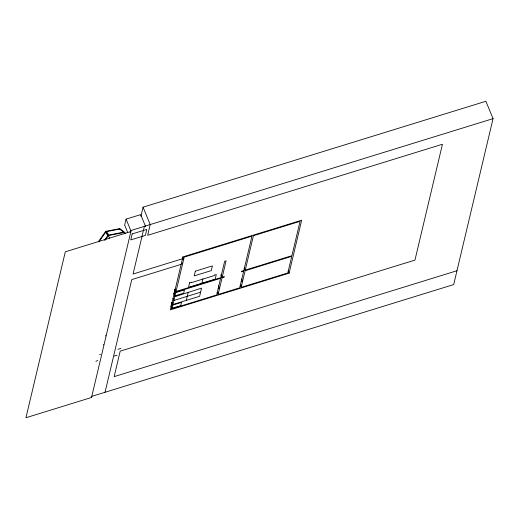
<?xml version="1.0" encoding="UTF-8"?>
<svg xmlns="http://www.w3.org/2000/svg" width="519" height="519" viewBox="0 0 519 519"><rect width="100%" height="100%" fill="white"/><g stroke="black" fill="none" stroke-linecap="round" stroke-linejoin="round"><path stroke-width="0.78" d="M145.56 226.459L140.681 214.613L126.078 219.122L124.657 225.11L127.706 232.512M130.133 232.22L130.509 230.644L493.05 118.65L485.881 101.263L143.056 207.172L140.896 216.267M130.885 231.558L65.303 251.819L25.95 417.737L91.532 397.476L130.885 231.558L130.509 230.644M105.026 392.28L131.755 279.598L181.144 264.34M144.379 226.362L133.078 274.006L182.467 258.754M175.889 292.126L220.607 278.314L216.663 294.941L171.951 308.753L175.889 292.126L174.669 289.154M218.11 294.494L222.054 277.866L224.169 277.211L224.318 276.569L222.21 277.224L226.102 260.791L224.656 261.239L220.757 277.665L176.045 291.483L184.2 257.106L251.962 236.171L243.813 270.548L241.698 271.197L241.543 271.846L243.658 271.19L239.713 287.818L218.11 294.494L217.195 292.262M186.366 300.073L188.144 292.567M201.839 283.29L202.903 278.8M245.104 270.743L291.756 256.334L287.811 272.962L241.16 287.37L245.104 270.743L244.19 268.518M245.26 270.101L253.415 235.723L300.06 221.315L291.912 255.692L245.26 270.101L244.339 267.869M289.109 273.156L301.662 220.225L182.902 256.905L170.349 309.843L289.109 273.156L288.188 270.931M493.05 118.65L453.697 284.568L91.921 396.328M98.571 241.406L105.675 231.357L119.837 228.594L124.722 232.395L125.267 233.719M98.908 241.828L105.675 232.259L107.777 235.542L104.507 240.174M105.149 240.154L108.387 235.587L124.722 232.395M97.786 360.504L95.866 361.347M120.817 348.496L117.975 349.306M117.08 355.23L114.193 356.092M182.253 259.662L183.7 259.215L182.772 256.97M181.332 263.535L182.779 263.088M200.594 292.197L173.923 300.436L173.002 298.204M218.123 288.798L219.569 288.35L218.337 285.359M241.173 281.674L242.62 281.227L241.692 278.982M217.202 292.671L218.648 292.223M240.252 285.547L241.698 285.1M456.98 270.73L114.148 376.632L120.194 351.149L414.966 260.09L442.448 144.25L147.668 235.308L150.218 224.558L143.056 207.172M99.687 354.568L100.595 354.315M105.675 231.357L108.387 235.587L109.477 238.234M174.066 293.663L175.02 295.811L183.707 293.125L184.472 289.9L175.785 292.586L174.702 289.751M171.101 306.145L172.055 308.292L180.748 305.607L181.514 302.382L172.821 305.062L171.737 302.233M174.001 292.69L174.572 293.981L175.111 291.704L174.572 290.296M171.043 305.166L171.614 306.457L172.152 304.186L171.607 302.778M240.245 285.145L241.16 287.37M221.289 274.992L222.21 277.224M220.828 274.895L222.054 277.866M175.13 289.252L176.045 291.483M173.716 293.52L174.89 296.362L176.564 295.843L176.486 296.167L201.56 288.123L199.627 296.278L172.957 304.517L172.074 302.382M171.03 306.521L171.951 308.753M126.078 219.122L130.957 230.968M91.156 396.561L91.532 397.476M103.69 344.506A3.114 0.727 72.8 0 1 103.612 344.843M105.831 335.488A3.114 0.727 72.8 0 1 105.597 335.968M132.176 233.933L130.762 239.914L145.365 235.405L146.786 229.417L132.176 233.933M189.617 282.725L188.507 287.409L215.177 279.17L216.287 274.486L214.613 274.999L214.496 275.492L191.466 282.608L191.297 282.206L189.617 282.725M195.313 271.178L194.197 275.887L211.285 270.607L212.401 265.903L195.313 271.178M119.623 229.1L106.629 231.636L108.808 235.036L123.554 232.162L119.623 229.1"/></g></svg>
